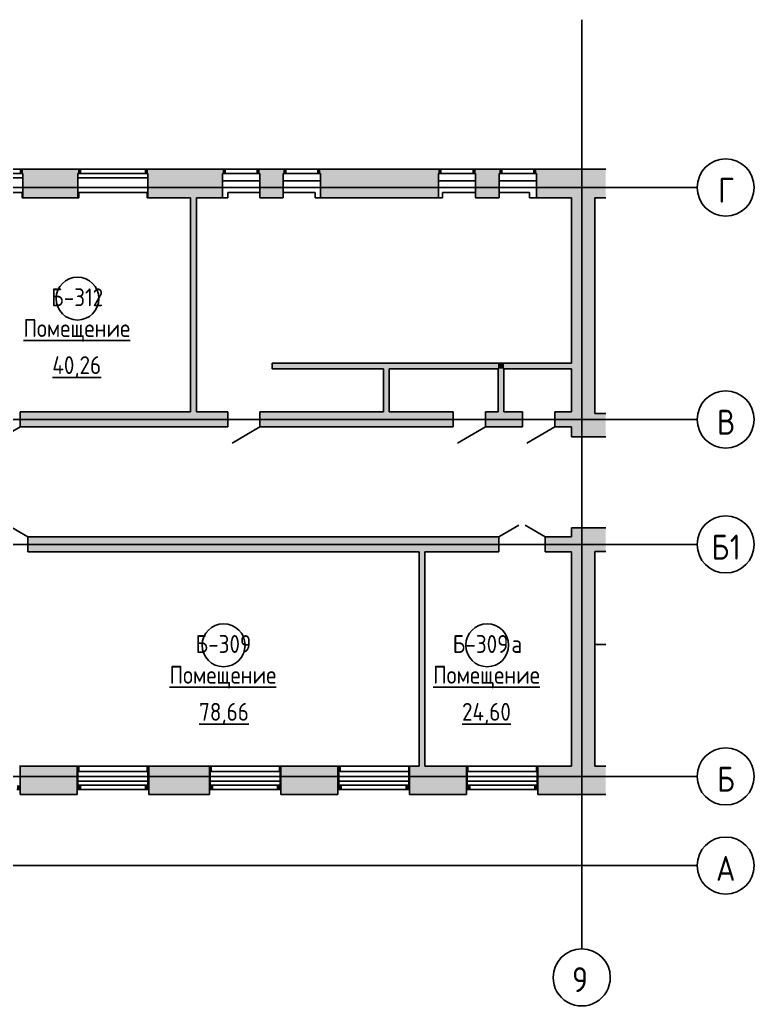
# Model space of a CAD drawing. Extents: x -4056 to 455774, y -7500 to 28668.
# Drawn here: x 318570 to 339136, y -3183 to 24484 of the extents above; entities that cross this region are included whole.
import ezdxf

# ---------------------------------------------------------------- set-up
doc = ezdxf.new("R2010")
doc.units = 0
doc.linetypes.add('ADSK_ЛИНИЯ_СЕТКИ', pattern=[21, 12, -3, 3, -3])
for name, color, linetype in [('ДВЕРИ', 7, 'CONTINUOUS'), ('КАРКАС_ИМПОСТ', 7, 'CONTINUOUS'), ('МАРКИ_ПОМЕЩЕНИЙ', 7, 'CONTINUOUS'), ('ОКНА', 7, 'CONTINUOUS'), ('ОСИ', 7, 'CONTINUOUS'), ('ПАНЕЛЬ', 7, 'CONTINUOUS'), ('ПЕРЕКРЫТИЯ', 7, 'CONTINUOUS'), ('СТЕНЫ', 7, 'CONTINUOUS'), ('СТЕНЫ_РАЗРЕЗ', 7, 'CONTINUOUS')]:
    doc.layers.add(name, color=color, linetype=linetype)
doc.styles.add('GOST_COMMON', font='GOST Common.ttf', dxfattribs={"width": 0.9, "height": 500})
doc.styles.add('GOST_COMMON_1', font='GOST Common.ttf', dxfattribs={"width": 0.9, "height": 700})

# ---------------------------------------------------------------- blocks, each defined once
blk = doc.blocks.new('*U277')
at = {"layer": 'СТЕНЫ'}
for points in [[(318579.839752, 2775.135494), (318579.839752, 3575.135494), (319214.301899, 2775.135494)], [(319214.301899, 2775.135494), (318579.839752, 3575.135494), (319214.301899, 3575.135494)], [(319214.301899, 2775.135494), (319214.301899, 3575.135494), (320179.839752, 2775.135494)], [(320179.839752, 2775.135494), (319214.301899, 3575.135494), (320179.839752, 3575.135494)], [(322179.839752, 2775.135494), (322179.839752, 3575.135494), (323879.839752, 2775.135494)], [(323879.839752, 2775.135494), (322179.839752, 3575.135494), (323879.839752, 3575.135494)], [(325879.839752, 2775.135494), (325879.839752, 3575.135494), (327479.839752, 2775.135494)], [(327479.839752, 2775.135494), (325879.839752, 3575.135494), (327479.839752, 3575.135494)], [(329479.839752, 2775.135494), (329479.839752, 3575.135494), (331079.839752, 2775.135494)], [(331079.839752, 2775.135494), (329479.839752, 3575.135494), (331079.839752, 3575.135494)], [(333079.839752, 2775.135494), (333079.839752, 3575.135494), (334977.031827, 2775.135494)], [(334977.031827, 2775.135494), (333079.839752, 3575.135494), (334977.031827, 3575.135494)]]:
    blk.add_solid(points, dxfattribs=at)
blk = doc.blocks.new('*U283')
at = {"layer": 'СТЕНЫ'}
for points in [[(318589.839752, 20175.135494), (318589.839752, 20295.135494), (318659.839752, 20175.135494)], [(318659.839752, 20175.135494), (318589.839752, 20295.135494), (318659.839752, 20295.135494)], [(318659.839752, 19495.135494), (318659.839752, 20295.135494), (320199.839752, 19495.135494)], [(320199.839752, 19495.135494), (318659.839752, 20295.135494), (320199.839752, 20295.135494)], [(320199.839752, 20175.135494), (320199.839752, 20295.135494), (320269.839752, 20175.135494)], [(320269.839752, 20175.135494), (320199.839752, 20295.135494), (320269.839752, 20295.135494)], [(322089.839752, 20175.135494), (322089.839752, 20295.135494), (322159.839752, 20175.135494)], [(322159.839752, 20175.135494), (322089.839752, 20295.135494), (322159.839752, 20295.135494)], [(322159.839752, 19495.135494), (322159.839752, 20295.135494), (323354.839752, 19495.135494)], [(323354.839752, 19495.135494), (322159.839752, 20295.135494), (323354.839752, 20295.135494)], [(323354.839752, 19495.135494), (323354.839752, 20295.135494), (323514.839752, 19495.135494)], [(323514.839752, 19495.135494), (323354.839752, 20295.135494), (323514.839752, 20295.135494)], [(323514.839752, 19495.135494), (323514.839752, 20295.135494), (324249.839752, 19495.135494)], [(324249.839752, 19495.135494), (323514.839752, 20295.135494), (324249.839752, 20295.135494)], [(324249.839752, 20175.135494), (324249.839752, 20295.135494), (324319.839752, 20175.135494)], [(324319.839752, 20175.135494), (324249.839752, 20295.135494), (324319.839752, 20295.135494)], [(325219.839752, 20175.135494), (325219.839752, 20295.135494), (325289.839752, 20175.135494)], [(325289.839752, 20175.135494), (325219.839752, 20295.135494), (325289.839752, 20295.135494)], [(325289.839752, 19495.135494), (325289.839752, 20295.135494), (325949.839752, 19495.135494)], [(325949.839752, 19495.135494), (325289.839752, 20295.135494), (325949.839752, 20295.135494)], [(325949.839752, 20175.135494), (325949.839752, 20295.135494), (326019.839752, 20175.135494)], [(326019.839752, 20175.135494), (325949.839752, 20295.135494), (326019.839752, 20295.135494)], [(326919.839752, 20175.135494), (326919.839752, 20295.135494), (326989.839752, 20175.135494)], [(326989.839752, 20175.135494), (326919.839752, 20295.135494), (326989.839752, 20295.135494)], [(326989.839752, 19495.135494), (326989.839752, 20295.135494), (330294.839752, 19495.135494)], [(330294.839752, 19495.135494), (326989.839752, 20295.135494), (330294.839752, 20295.135494)], [(330294.839752, 20175.135494), (330294.839752, 20295.135494), (330364.839752, 20175.135494)], [(330364.839752, 20175.135494), (330294.839752, 20295.135494), (330364.839752, 20295.135494)], [(331264.839752, 20175.135494), (331264.839752, 20295.135494), (331334.839752, 20175.135494)], [(331334.839752, 20175.135494), (331264.839752, 20295.135494), (331334.839752, 20295.135494)], [(331334.839752, 19495.135494), (331334.839752, 20295.135494), (331994.839752, 19495.135494)], [(331994.839752, 19495.135494), (331334.839752, 20295.135494), (331994.839752, 20295.135494)], [(331994.839752, 20175.135494), (331994.839752, 20295.135494), (332064.839752, 20175.135494)], [(332064.839752, 20175.135494), (331994.839752, 20295.135494), (332064.839752, 20295.135494)], [(332964.839752, 20175.135494), (332964.839752, 20295.135494), (333034.839752, 20175.135494)], [(333034.839752, 20175.135494), (332964.839752, 20295.135494), (333034.839752, 20295.135494)], [(333034.839752, 19495.135494), (333034.839752, 20295.135494), (334014.839752, 19495.135494)], [(334014.839752, 19495.135494), (333034.839752, 20295.135494), (334014.839752, 20295.135494)], [(334014.839752, 19495.135494), (334014.839752, 20295.135494), (334674.839752, 19495.135494)], [(334674.839752, 19495.135494), (334014.839752, 20295.135494), (334674.839752, 20295.135494)], [(334674.839752, 19495.135494), (334674.839752, 20295.135494), (334977.031827, 19495.135494)], [(334977.031827, 19495.135494), (334674.839752, 20295.135494), (334977.031827, 20295.135494)]]:
    blk.add_solid(points, dxfattribs=at)
blk = doc.blocks.new('*U284')
at = {"layer": 'СТЕНЫ'}
for points in [[(334014.839752, 13456.085928), (334014.839752, 19495.135494), (334674.839752, 13456.085928)], [(334674.839752, 13456.085928), (334014.839752, 19495.135494), (334674.839752, 19495.135494)]]:
    blk.add_solid(points, dxfattribs=at)
blk = doc.blocks.new('*U285')
at = {"layer": 'СТЕНЫ'}
for points in [[(334014.839752, 12796.085928), (334014.839752, 13456.085928), (334977.031827, 12796.085928)], [(334977.031827, 12796.085928), (334014.839752, 13456.085928), (334977.031827, 13456.085928)]]:
    blk.add_solid(points, dxfattribs=at)
blk = doc.blocks.new('*U286')
at = {"layer": 'СТЕНЫ'}
for points in [[(334014.839752, 3575.135494), (334014.839752, 9585.135494), (334674.839752, 3575.135494)], [(334674.839752, 3575.135494), (334014.839752, 9585.135494), (334674.839752, 9585.135494)]]:
    blk.add_solid(points, dxfattribs=at)
blk = doc.blocks.new('*U287')
at = {"layer": 'СТЕНЫ'}
for points in [[(334014.839752, 9585.135494), (334014.839752, 10245.135494), (334674.839752, 9585.135494)], [(334674.839752, 9585.135494), (334014.839752, 10245.135494), (334674.839752, 10245.135494)], [(334674.839752, 9585.135494), (334674.839752, 10245.135494), (334977.031827, 9585.135494)], [(334977.031827, 9585.135494), (334674.839752, 10245.135494), (334977.031827, 10245.135494)]]:
    blk.add_solid(points, dxfattribs=at)
blk = doc.blocks.new('*U294')
at = {"layer": 'СТЕНЫ'}
for points in [[(331079.839752, 2915.135494), (331079.839752, 3575.135494), (331099.839752, 2915.135494)], [(331099.839752, 2915.135494), (331079.839752, 3575.135494), (331099.839752, 3575.135494)], [(333059.839752, 2915.135494), (333059.839752, 3575.135494), (333079.839752, 2915.135494)], [(333079.839752, 2915.135494), (333059.839752, 3575.135494), (333079.839752, 3575.135494)], [(331099.839752, 2915.135494), (331099.839752, 3035.135494), (331169.839752, 2915.135494)], [(331169.839752, 2915.135494), (331099.839752, 3035.135494), (331169.839752, 3035.135494)], [(332989.839752, 2915.135494), (332989.839752, 3035.135494), (333059.839752, 2915.135494)], [(333059.839752, 2915.135494), (332989.839752, 3035.135494), (333059.839752, 3035.135494)]]:
    blk.add_solid(points, dxfattribs=at)
blk = doc.blocks.new('*U295')
at = {"layer": 'СТЕНЫ'}
for points in [[(327479.839752, 2915.135494), (327479.839752, 3575.135494), (327499.839752, 2915.135494)], [(327499.839752, 2915.135494), (327479.839752, 3575.135494), (327499.839752, 3575.135494)], [(329459.839752, 2915.135494), (329459.839752, 3575.135494), (329479.839752, 2915.135494)], [(329479.839752, 2915.135494), (329459.839752, 3575.135494), (329479.839752, 3575.135494)], [(327499.839752, 2915.135494), (327499.839752, 3035.135494), (327569.839752, 2915.135494)], [(327569.839752, 2915.135494), (327499.839752, 3035.135494), (327569.839752, 3035.135494)], [(329389.839752, 2915.135494), (329389.839752, 3035.135494), (329459.839752, 2915.135494)], [(329459.839752, 2915.135494), (329389.839752, 3035.135494), (329459.839752, 3035.135494)]]:
    blk.add_solid(points, dxfattribs=at)
blk = doc.blocks.new('*U296')
at = {"layer": 'СТЕНЫ'}
for points in [[(323879.839752, 2915.135494), (323879.839752, 3575.135494), (323899.839752, 2915.135494)], [(323899.839752, 2915.135494), (323879.839752, 3575.135494), (323899.839752, 3575.135494)], [(325859.839752, 2915.135494), (325859.839752, 3575.135494), (325879.839752, 2915.135494)], [(325879.839752, 2915.135494), (325859.839752, 3575.135494), (325879.839752, 3575.135494)], [(323899.839752, 2915.135494), (323899.839752, 3035.135494), (323969.839752, 2915.135494)], [(323969.839752, 2915.135494), (323899.839752, 3035.135494), (323969.839752, 3035.135494)], [(325789.839752, 2915.135494), (325789.839752, 3035.135494), (325859.839752, 2915.135494)], [(325859.839752, 2915.135494), (325789.839752, 3035.135494), (325859.839752, 3035.135494)]]:
    blk.add_solid(points, dxfattribs=at)
blk = doc.blocks.new('*U297')
at = {"layer": 'СТЕНЫ'}
for points in [[(320179.839752, 2915.135494), (320179.839752, 3575.135494), (320199.839752, 2915.135494)], [(320199.839752, 2915.135494), (320179.839752, 3575.135494), (320199.839752, 3575.135494)], [(322159.839752, 2915.135494), (322159.839752, 3575.135494), (322179.839752, 2915.135494)], [(322179.839752, 2915.135494), (322159.839752, 3575.135494), (322179.839752, 3575.135494)], [(320199.839752, 2915.135494), (320199.839752, 3035.135494), (320269.839752, 2915.135494)], [(320269.839752, 2915.135494), (320199.839752, 3035.135494), (320269.839752, 3035.135494)], [(322089.839752, 2915.135494), (322089.839752, 3035.135494), (322159.839752, 2915.135494)], [(322159.839752, 2915.135494), (322089.839752, 3035.135494), (322159.839752, 3035.135494)]]:
    blk.add_solid(points, dxfattribs=at)
blk = doc.blocks.new('*U298')
at = {"layer": 'СТЕНЫ'}
for points in [[(318559.839752, 2915.135494), (318559.839752, 3575.135494), (318579.839752, 2915.135494)], [(318579.839752, 2915.135494), (318559.839752, 3575.135494), (318579.839752, 3575.135494)], [(316644.839752, 2915.135494), (316644.839752, 3035.135494), (316669.839752, 2915.135494)], [(316669.839752, 2915.135494), (316644.839752, 3035.135494), (316669.839752, 3035.135494)], [(318489.839752, 2915.135494), (318489.839752, 3035.135494), (318559.839752, 2915.135494)], [(318559.839752, 2915.135494), (318489.839752, 3035.135494), (318559.839752, 3035.135494)]]:
    blk.add_solid(points, dxfattribs=at)
blk = doc.blocks.new('*U327')
at = {"layer": 'СТЕНЫ'}
for points in [[(316644.839752, 13075.135494), (316644.839752, 13495.135494), (317639.839752, 13075.135494)], [(317639.839752, 13075.135494), (316644.839752, 13495.135494), (317639.839752, 13495.135494)], [(318579.839752, 13075.135494), (318579.839752, 13495.135494), (322366.847885, 13075.135494)], [(322366.847885, 13075.135494), (318579.839752, 13495.135494), (322366.847885, 13495.135494)], [(322366.847885, 13075.135494), (322366.847885, 13495.135494), (324393.450322, 13075.135494)], [(324393.450322, 13075.135494), (322366.847885, 13495.135494), (324393.450322, 13495.135494)], [(325293.450322, 13075.135494), (325293.450322, 13495.135494), (328671.939856, 13075.135494)], [(328671.939856, 13075.135494), (325293.450322, 13495.135494), (328671.939856, 13495.135494)], [(328671.939856, 13075.135494), (328671.939856, 13495.135494), (330709.839752, 13075.135494)], [(330709.839752, 13075.135494), (328671.939856, 13495.135494), (330709.839752, 13495.135494)], [(331609.839752, 13075.135494), (331609.839752, 13495.135494), (332649.839752, 13075.135494)], [(332649.839752, 13075.135494), (331609.839752, 13495.135494), (332649.839752, 13495.135494)], [(333549.839752, 13075.135494), (333549.839752, 13495.135494), (334014.839752, 13075.135494)], [(334014.839752, 13075.135494), (333549.839752, 13495.135494), (334014.839752, 13495.135494)]]:
    blk.add_solid(points, dxfattribs=at)
blk = doc.blocks.new('*U328')
at = {"layer": 'СТЕНЫ'}
for points in [[(316644.839752, 9575.135494), (316644.839752, 9995.135494), (317499.839752, 9575.135494)], [(317499.839752, 9575.135494), (316644.839752, 9995.135494), (317499.839752, 9995.135494)], [(318799.839752, 9575.135494), (318799.839752, 9995.135494), (322366.847885, 9575.135494)], [(322366.847885, 9575.135494), (318799.839752, 9995.135494), (322366.847885, 9995.135494)], [(322366.847885, 9575.135494), (322366.847885, 9995.135494), (328671.939856, 9575.135494)], [(328671.939856, 9575.135494), (322366.847885, 9995.135494), (328671.939856, 9995.135494)], [(328671.939856, 9575.135494), (328671.939856, 9995.135494), (331984.839752, 9575.135494)], [(331984.839752, 9575.135494), (328671.939856, 9995.135494), (331984.839752, 9995.135494)], [(333284.839752, 9575.135494), (333284.839752, 9995.135494), (334014.839752, 9575.135494)], [(334014.839752, 9575.135494), (333284.839752, 9995.135494), (334014.839752, 9995.135494)]]:
    blk.add_solid(points, dxfattribs=at)
blk = doc.blocks.new('*U336')
at = {"layer": 'СТЕНЫ'}
for points in [[(325634.839752, 14705.135494), (325634.839752, 14865.135494), (331964.839752, 14705.135494)], [(331964.839752, 14705.135494), (325634.839752, 14865.135494), (331964.839752, 14865.135494)], [(331964.839752, 14705.135494), (331964.839752, 14865.135494), (332124.839752, 14705.135494)], [(332124.839752, 14705.135494), (331964.839752, 14865.135494), (332124.839752, 14865.135494)], [(332124.839752, 14705.135494), (332124.839752, 14865.135494), (334014.839752, 14705.135494)], [(334014.839752, 14705.135494), (332124.839752, 14865.135494), (334014.839752, 14865.135494)]]:
    blk.add_solid(points, dxfattribs=at)
blk = doc.blocks.new('*U337')
at = {"layer": 'СТЕНЫ'}
for points in [[(328754.839752, 13495.135494), (328754.839752, 14705.135494), (328914.839752, 13495.135494)], [(328914.839752, 13495.135494), (328754.839752, 14705.135494), (328914.839752, 14705.135494)]]:
    blk.add_solid(points, dxfattribs=at)
blk = doc.blocks.new('*U338')
at = {"layer": 'СТЕНЫ'}
for points in [[(331964.839752, 13495.135494), (331964.839752, 14705.135494), (332124.839752, 13495.135494)], [(332124.839752, 13495.135494), (331964.839752, 14705.135494), (332124.839752, 14705.135494)]]:
    blk.add_solid(points, dxfattribs=at)
blk = doc.blocks.new('*U339')
at = {"layer": 'СТЕНЫ'}
for points in [[(323354.839752, 13495.135494), (323354.839752, 19495.135494), (323514.839752, 13495.135494)], [(323514.839752, 13495.135494), (323354.839752, 19495.135494), (323514.839752, 19495.135494)]]:
    blk.add_solid(points, dxfattribs=at)
blk = doc.blocks.new('*U340')
at = {"layer": 'СТЕНЫ'}
for points in [[(329754.839752, 3575.135494), (329754.839752, 9575.135494), (329914.839752, 3575.135494)], [(329914.839752, 3575.135494), (329754.839752, 9575.135494), (329914.839752, 9575.135494)]]:
    blk.add_solid(points, dxfattribs=at)
blk = doc.blocks.new('ИРНИТУ-ОКНО-ГОСТ23166-99_I')
at = {"layer": 'КАРКАС_ИМПОСТ'}
for p, q in [((-1018.1, 210), (941.9, 210)), ((-1018.1, 210), (-1018.1, 90)), ((-1018.1, 210), (-983.1, 210)), ((-1018.1, 90), (941.9, 90)), ((-1018.1, 90), (-983.1, 90)), ((941.9, 210), (906.9, 210)), ((941.9, 90), (906.9, 90)), ((941.9, 210), (941.9, 90))]:
    blk.add_line(p, q, dxfattribs=at)
blk = doc.blocks.new('AC_ДВЕРЬ_ОДНОПОЛЬНАЯ_ДЕРЕ2')
at = {"layer": 'ПАНЕЛЬ'}
blk.add_line((-450, 210), (329.422863, 660), dxfattribs=at)
blk = doc.blocks.new('ИРНИТУ_ДВЕРЬ_ОДНОПОЛЬНАЯ_3')
at = {"layer": 'ПАНЕЛЬ'}
blk.add_line((-470, 210), (344.06388, 680), dxfattribs=at)
blk = doc.blocks.new('AC_ДВЕРЬ_ДВУПОЛЬНАЯ_ДЕРЕВ3')
at = {"layer": 'ПАНЕЛЬ'}
for p, q in [((-650, 210), (-87.083488, 535)), ((650, 210), (87.083488, 535))]:
    blk.add_line(p, q, dxfattribs=at)
blk = doc.blocks.new('ИРНИТУ-ОКНО-ГОСТ23166-99_L')
at = {"layer": 'КАРКАС_ИМПОСТ'}
for p, q in [((-1018.1, 280), (21.9, 280)), ((-1018.1, 280), (-1018.1, 80)), ((-1018.1, 280), (-983.1, 280)), ((21.9, 280), (-13.1, 280)), ((21.9, 280), (21.9, 80)), ((-1018.1, 80), (21.9, 80)), ((-1018.1, 80), (-983.1, 80)), ((21.9, 80), (-13.1, 80))]:
    blk.add_line(p, q, dxfattribs=at)
blk = doc.blocks.new('ИРНИТУ-ОКНО-ГОСТ23166-99_M')
at = {"layer": 'КАРКАС_ИМПОСТ'}
for p, q in [((-1018.1, -160), (941.9, -160)), ((-1018.1, -280), (-1018.1, -160)), ((-1018.1, -160), (-983.1, -160)), ((941.9, -160), (906.9, -160)), ((941.9, -280), (941.9, -160)), ((-1018.1, -280), (941.9, -280)), ((-1018.1, -280), (-983.1, -280)), ((941.9, -280), (906.9, -280))]:
    blk.add_line(p, q, dxfattribs=at)
blk = doc.blocks.new('ОСЬ_СЕТКИ_-_D8-4846-03_Б_Н')
at = {"layer": 'ОСИ'}
for start, end in [(360, 180), (180, 360)]:
    blk.add_arc((0, 0), 4, start, end, dxfattribs=at)
blk = doc.blocks.new('ADSK_МАРКА_ПОМЕЩЕНИЕ_-_НО1')
at = {"layer": 'МАРКИ_ПОМЕЩЕНИЙ'}
blk.add_circle((0, 0), 3, dxfattribs=at)

msp = doc.modelspace()

# ---------------------------------------------------------------- linework, layer by layer
at = {"layer": 'ОСИ', "linetype": 'ADSK_ЛИНИЯ_СЕТКИ'}
for p, q in [((334304.839752, 24484.443292), (334304.839752, -1546.924215)), ((232735.995103, 19785.135494), (337536.017597, 19785.135494)), ((232735.995103, 13285.135494), (337536.017597, 13285.135494)), ((232735.995103, 9785.135494), (337536.017597, 9785.135494)), ((232735.995103, 3285.135494), (337536.017597, 3285.135494)), ((232735.995103, 785.135494), (337536.017597, 785.135494))]:
    msp.add_line(p, q, dxfattribs=at)
at = {"layer": 'ПЕРЕКРЫТИЯ'}
msp.add_line((334674.839752, 6978.08594), (334977.031827, 6978.08594), dxfattribs=at)
at = {"layer": 'СТЕНЫ'}
for p, q in [((316769.839752, 20295.135494), (318589.839752, 20295.135494)), ((320269.839752, 20295.135494), (322089.839752, 20295.135494)), ((324319.839752, 20295.135494), (325219.839752, 20295.135494)), ((326019.839752, 20295.135494), (326919.839752, 20295.135494)), ((330364.839752, 20295.135494), (331264.839752, 20295.135494)), ((332064.839752, 20295.135494), (332964.839752, 20295.135494)), ((316719.839752, 19645.135494), (318639.839752, 19645.135494)), ((318639.839752, 19645.135494), (318639.839752, 19495.135494)), ((320219.839752, 19495.135494), (320219.839752, 19645.135494)), ((320219.839752, 19645.135494), (322139.839752, 19645.135494)), ((322139.839752, 19645.135494), (322139.839752, 19495.135494)), ((324399.839752, 19495.135494), (324399.839752, 19645.135494)), ((324399.839752, 19645.135494), (325289.839752, 19645.135494)), ((325949.839752, 19645.135494), (326839.839752, 19645.135494)), ((326839.839752, 19645.135494), (326839.839752, 19495.135494)), ((330404.839752, 19495.135494), (330404.839752, 19645.135494)), ((330404.839752, 19645.135494), (331334.839752, 19645.135494)), ((331994.839752, 19645.135494), (332844.839752, 19645.135494)), ((332844.839752, 19645.135494), (332844.839752, 19495.135494)), ((318659.839752, 19495.135494), (318639.839752, 19495.135494)), ((320219.839752, 19495.135494), (320199.839752, 19495.135494)), ((322159.839752, 19495.135494), (322139.839752, 19495.135494)), ((324399.839752, 19495.135494), (324249.839752, 19495.135494)), ((326989.839752, 19495.135494), (326839.839752, 19495.135494)), ((330404.839752, 19495.135494), (330294.839752, 19495.135494)), ((333034.839752, 19495.135494), (332844.839752, 19495.135494)), ((320199.839752, 3575.135494), (322159.839752, 3575.135494)), ((320219.839752, 3425.135494), (320219.839752, 3575.135494)), ((322139.839752, 3425.135494), (320219.839752, 3425.135494)), ((322139.839752, 3575.135494), (322139.839752, 3425.135494)), ((323899.839752, 3575.135494), (325859.839752, 3575.135494)), ((323924.839752, 3425.135494), (323924.839752, 3575.135494)), ((325844.839752, 3425.135494), (323924.839752, 3425.135494)), ((325844.839752, 3575.135494), (325844.839752, 3425.135494)), ((327499.839752, 3575.135494), (329459.839752, 3575.135494)), ((327539.839752, 3425.135494), (327539.839752, 3575.135494)), ((329459.839752, 3425.135494), (327539.839752, 3425.135494)), ((331099.839752, 3575.135494), (333059.839752, 3575.135494)), ((331119.839752, 3425.135494), (331119.839752, 3575.135494)), ((333039.839752, 3425.135494), (331119.839752, 3425.135494)), ((333039.839752, 3575.135494), (333039.839752, 3425.135494)), ((322089.839752, 2915.135494), (320269.839752, 2915.135494)), ((325789.839752, 2915.135494), (323969.839752, 2915.135494)), ((329389.839752, 2915.135494), (327569.839752, 2915.135494)), ((332989.839752, 2915.135494), (331169.839752, 2915.135494))]:
    msp.add_line(p, q, dxfattribs=at)
at = {"layer": 'СТЕНЫ_РАЗРЕЗ'}
for p, q in [((320269.839752, 20295.135494), (318589.839752, 20295.135494)), ((318589.839752, 20295.135494), (318589.839752, 20175.135494)), ((320269.839752, 20175.135494), (320269.839752, 20295.135494)), ((324319.839752, 20295.135494), (322089.839752, 20295.135494)), ((322089.839752, 20295.135494), (322089.839752, 20175.135494)), ((324319.839752, 20175.135494), (324319.839752, 20295.135494)), ((326019.839752, 20295.135494), (325219.839752, 20295.135494)), ((325219.839752, 20295.135494), (325219.839752, 20175.135494)), ((326019.839752, 20175.135494), (326019.839752, 20295.135494)), ((330364.839752, 20295.135494), (326919.839752, 20295.135494)), ((326919.839752, 20295.135494), (326919.839752, 20175.135494)), ((330364.839752, 20175.135494), (330364.839752, 20295.135494)), ((332064.839752, 20295.135494), (331264.839752, 20295.135494)), ((331264.839752, 20295.135494), (331264.839752, 20175.135494)), ((332064.839752, 20175.135494), (332064.839752, 20295.135494)), ((334977.031827, 20295.135494), (332964.839752, 20295.135494)), ((332964.839752, 20295.135494), (332964.839752, 20175.135494)), ((318589.839752, 20175.135494), (318659.839752, 20175.135494)), ((318659.839752, 20175.135494), (318659.839752, 19495.135494)), ((320199.839752, 19495.135494), (320199.839752, 20175.135494)), ((320199.839752, 20175.135494), (320269.839752, 20175.135494)), ((322089.839752, 20175.135494), (322159.839752, 20175.135494)), ((322159.839752, 20175.135494), (322159.839752, 19495.135494)), ((324249.839752, 19495.135494), (324249.839752, 20175.135494)), ((324249.839752, 20175.135494), (324319.839752, 20175.135494)), ((325219.839752, 20175.135494), (325289.839752, 20175.135494)), ((325289.839752, 20175.135494), (325289.839752, 19495.135494)), ((325949.839752, 19495.135494), (325949.839752, 20175.135494)), ((325949.839752, 20175.135494), (326019.839752, 20175.135494)), ((326919.839752, 20175.135494), (326989.839752, 20175.135494)), ((326989.839752, 20175.135494), (326989.839752, 19495.135494)), ((330294.839752, 19495.135494), (330294.839752, 20175.135494)), ((330294.839752, 20175.135494), (330364.839752, 20175.135494)), ((331264.839752, 20175.135494), (331334.839752, 20175.135494)), ((331334.839752, 20175.135494), (331334.839752, 19495.135494)), ((331994.839752, 19495.135494), (331994.839752, 20175.135494)), ((331994.839752, 20175.135494), (332064.839752, 20175.135494)), ((332964.839752, 20175.135494), (333034.839752, 20175.135494)), ((333034.839752, 20175.135494), (333034.839752, 19495.135494)), ((318659.839752, 19495.135494), (320199.839752, 19495.135494)), ((322159.839752, 19495.135494), (323354.839752, 19495.135494)), ((323354.839752, 19495.135494), (323354.839752, 13495.135494)), ((323514.839752, 19495.135494), (324249.839752, 19495.135494)), ((323514.839752, 13495.135494), (323514.839752, 19495.135494)), ((325289.839752, 19495.135494), (325949.839752, 19495.135494)), ((326989.839752, 19495.135494), (330294.839752, 19495.135494)), ((331334.839752, 19495.135494), (331994.839752, 19495.135494)), ((333034.839752, 19495.135494), (334014.839752, 19495.135494)), ((334014.839752, 19495.135494), (334014.839752, 14865.135494)), ((334674.839752, 19495.135494), (334977.031827, 19495.135494)), ((334674.839752, 13456.085928), (334674.839752, 19495.135494)), ((334014.839752, 14865.135494), (325634.839752, 14865.135494)), ((325634.839752, 14865.135494), (325634.839752, 14705.135494)), ((325634.839752, 14705.135494), (328754.839752, 14705.135494)), ((328754.839752, 14705.135494), (328754.839752, 13495.135494)), ((328914.839752, 14705.135494), (331964.839752, 14705.135494)), ((328914.839752, 13495.135494), (328914.839752, 14705.135494)), ((331964.839752, 14705.135494), (331964.839752, 13495.135494)), ((332124.839752, 14705.135494), (334014.839752, 14705.135494)), ((332124.839752, 13495.135494), (332124.839752, 14705.135494)), ((334014.839752, 14705.135494), (334014.839752, 13495.135494)), ((323354.839752, 13495.135494), (318579.839752, 13495.135494)), ((318579.839752, 13495.135494), (318579.839752, 13075.135494)), ((324393.450322, 13495.135494), (323514.839752, 13495.135494)), ((324393.450322, 13075.135494), (324393.450322, 13495.135494)), ((328754.839752, 13495.135494), (325293.450322, 13495.135494)), ((325293.450322, 13495.135494), (325293.450322, 13075.135494)), ((330709.839752, 13495.135494), (328914.839752, 13495.135494)), ((330709.839752, 13075.135494), (330709.839752, 13495.135494)), ((331964.839752, 13495.135494), (331609.839752, 13495.135494)), ((331609.839752, 13495.135494), (331609.839752, 13075.135494)), ((332649.839752, 13495.135494), (332124.839752, 13495.135494)), ((332649.839752, 13075.135494), (332649.839752, 13495.135494)), ((334014.839752, 13495.135494), (333549.839752, 13495.135494)), ((333549.839752, 13495.135494), (333549.839752, 13075.135494)), ((334977.031827, 13456.085928), (334674.839752, 13456.085928)), ((318579.839752, 13075.135494), (324393.450322, 13075.135494)), ((325293.450322, 13075.135494), (330709.839752, 13075.135494)), ((331609.839752, 13075.135494), (332649.839752, 13075.135494)), ((333549.839752, 13075.135494), (334014.839752, 13075.135494)), ((334014.839752, 13075.135494), (334014.839752, 12796.085928)), ((334014.839752, 12796.085928), (334977.031827, 12796.085928)), ((334977.031827, 10245.135494), (334014.839752, 10245.135494)), ((334014.839752, 10245.135494), (334014.839752, 9995.135494)), ((331984.839752, 9995.135494), (318799.839752, 9995.135494)), ((318799.839752, 9995.135494), (318799.839752, 9575.135494)), ((331984.839752, 9575.135494), (331984.839752, 9995.135494)), ((334014.839752, 9995.135494), (333284.839752, 9995.135494)), ((333284.839752, 9995.135494), (333284.839752, 9575.135494)), ((318799.839752, 9575.135494), (329754.839752, 9575.135494)), ((329754.839752, 9575.135494), (329754.839752, 3575.135494)), ((329914.839752, 9575.135494), (331984.839752, 9575.135494)), ((329914.839752, 3575.135494), (329914.839752, 9575.135494)), ((333284.839752, 9575.135494), (334014.839752, 9575.135494)), ((334014.839752, 9575.135494), (334014.839752, 3575.135494)), ((334674.839752, 3575.135494), (334674.839752, 9585.135494)), ((334674.839752, 9585.135494), (334977.031827, 9585.135494)), ((320199.839752, 3575.135494), (318559.839752, 3575.135494)), ((318579.839752, 2775.135494), (318579.839752, 3575.135494)), ((320179.839752, 3575.135494), (320179.839752, 2775.135494)), ((320199.839752, 3035.135494), (320199.839752, 3575.135494)), ((323899.839752, 3575.135494), (322159.839752, 3575.135494)), ((322159.839752, 3575.135494), (322159.839752, 3035.135494)), ((322179.839752, 2775.135494), (322179.839752, 3575.135494)), ((323879.839752, 3575.135494), (323879.839752, 2775.135494)), ((323899.839752, 3035.135494), (323899.839752, 3575.135494)), ((327499.839752, 3575.135494), (325859.839752, 3575.135494)), ((325859.839752, 3575.135494), (325859.839752, 3035.135494)), ((325879.839752, 2775.135494), (325879.839752, 3575.135494)), ((327479.839752, 3575.135494), (327479.839752, 2775.135494)), ((327499.839752, 3035.135494), (327499.839752, 3575.135494)), ((329754.839752, 3575.135494), (329459.839752, 3575.135494)), ((329459.839752, 3575.135494), (329459.839752, 3035.135494)), ((329479.839752, 2775.135494), (329479.839752, 3575.135494)), ((331099.839752, 3575.135494), (329914.839752, 3575.135494)), ((331079.839752, 3575.135494), (331079.839752, 2775.135494)), ((331099.839752, 3035.135494), (331099.839752, 3575.135494)), ((334014.839752, 3575.135494), (333059.839752, 3575.135494)), ((333059.839752, 3575.135494), (333059.839752, 3035.135494)), ((333079.839752, 2775.135494), (333079.839752, 3575.135494)), ((334977.031827, 3575.135494), (334674.839752, 3575.135494)), ((318489.839752, 2915.135494), (318579.839752, 2915.135494)), ((318579.839752, 2775.135494), (320179.839752, 2775.135494)), ((320179.839752, 2915.135494), (320269.839752, 2915.135494)), ((320269.839752, 3035.135494), (320199.839752, 3035.135494)), ((320269.839752, 2915.135494), (320269.839752, 3035.135494)), ((322159.839752, 3035.135494), (322089.839752, 3035.135494)), ((322089.839752, 3035.135494), (322089.839752, 2915.135494)), ((322089.839752, 2915.135494), (322179.839752, 2915.135494)), ((322179.839752, 2775.135494), (323879.839752, 2775.135494)), ((323879.839752, 2915.135494), (323969.839752, 2915.135494)), ((323969.839752, 3035.135494), (323899.839752, 3035.135494)), ((323969.839752, 2915.135494), (323969.839752, 3035.135494)), ((325859.839752, 3035.135494), (325789.839752, 3035.135494)), ((325789.839752, 3035.135494), (325789.839752, 2915.135494)), ((325789.839752, 2915.135494), (325879.839752, 2915.135494)), ((325879.839752, 2775.135494), (327479.839752, 2775.135494)), ((327479.839752, 2915.135494), (327569.839752, 2915.135494)), ((327569.839752, 3035.135494), (327499.839752, 3035.135494)), ((327569.839752, 2915.135494), (327569.839752, 3035.135494)), ((329459.839752, 3035.135494), (329389.839752, 3035.135494)), ((329389.839752, 3035.135494), (329389.839752, 2915.135494)), ((329389.839752, 2915.135494), (329479.839752, 2915.135494)), ((329479.839752, 2775.135494), (331079.839752, 2775.135494)), ((331079.839752, 2915.135494), (331169.839752, 2915.135494)), ((331169.839752, 3035.135494), (331099.839752, 3035.135494)), ((331169.839752, 2915.135494), (331169.839752, 3035.135494)), ((333059.839752, 3035.135494), (332989.839752, 3035.135494)), ((332989.839752, 3035.135494), (332989.839752, 2915.135494)), ((332989.839752, 2915.135494), (333079.839752, 2915.135494)), ((333079.839752, 2775.135494), (334977.031827, 2775.135494))]:
    msp.add_line(p, q, dxfattribs=at)

# ---------------------------------------------------------------- block references
at = {"layer": 'ДВЕРИ', "rotation": 180}
for name, p in [('ИРНИТУ_ДВЕРЬ_ОДНОПОЛЬНАЯ_3', (318109.839752, 13285.135494)), ('AC_ДВЕРЬ_ОДНОПОЛЬНАЯ_ДЕРЕ2', (324843.450322, 13285.135494)), ('AC_ДВЕРЬ_ОДНОПОЛЬНАЯ_ДЕРЕ2', (331159.839752, 13285.135494)), ('AC_ДВЕРЬ_ОДНОПОЛЬНАЯ_ДЕРЕ2', (333099.839752, 13285.135494))]:
    msp.add_blockref(name, p, dxfattribs=at)
at = {"layer": 'ДВЕРИ'}
for p in [(318149.839752, 9785.135494), (332634.839752, 9785.135494)]:
    msp.add_blockref('AC_ДВЕРЬ_ДВУПОЛЬНАЯ_ДЕРЕВ3', p, dxfattribs=at)
at = {"layer": 'МАРКИ_ПОМЕЩЕНИЙ', "xscale": 200, "yscale": 200, "zscale": 200}
for p in [(320186.398093, 16672.059986), (324278.206143, 6958.154394), (331658.893355, 6958.154394)]:
    msp.add_blockref('ADSK_МАРКА_ПОМЕЩЕНИЕ_-_НО1', p, dxfattribs=at)
at = {"layer": 'ОКНА', "rotation": 180}
for name, p in [('ИРНИТУ-ОКНО-ГОСТ23166-99_M', (317641.739752, 19895.135494)), ('ИРНИТУ-ОКНО-ГОСТ23166-99_M', (321141.739752, 19895.135494)), ('ИРНИТУ-ОКНО-ГОСТ23166-99_I', (321141.739752, 3245.135494)), ('ИРНИТУ-ОКНО-ГОСТ23166-99_I', (324841.739752, 3245.135494)), ('ИРНИТУ-ОКНО-ГОСТ23166-99_I', (328441.739752, 3245.135494)), ('ИРНИТУ-ОКНО-ГОСТ23166-99_I', (332041.739752, 3245.135494))]:
    msp.add_blockref(name, p, dxfattribs=at)
at = {"layer": 'ОКНА'}
for p in [(325267.939752, 19895.135494), (326967.939752, 19895.135494), (331312.939752, 19895.135494), (333012.939752, 19895.135494)]:
    msp.add_blockref('ИРНИТУ-ОКНО-ГОСТ23166-99_L', p, dxfattribs=at)
at = {"layer": 'ОСИ', "xscale": 200, "yscale": 200, "zscale": 200}
for p, rotation in [((338336.017597, 19785.135494), 270), ((338336.017597, 13285.135494), 270), ((338336.017597, 9785.135494), 270), ((338336.017597, 3285.135494), 270), ((338336.017597, 785.135494), 270), ((334304.839752, -2346.924215), 180)]:
    msp.add_blockref('ОСЬ_СЕТКИ_-_D8-4846-03_Б_Н', p, dxfattribs=dict(at, rotation=rotation))
at = {"layer": 'СТЕНЫ'}
for name in ['*U283', '*U339', '*U284', '*U336', '*U337', '*U338', '*U327', '*U285', '*U287', '*U328', '*U340', '*U286', '*U277', '*U298', '*U297', '*U296', '*U295', '*U294']:
    msp.add_blockref(name, (0, 0), dxfattribs=at)

# ---------------------------------------------------------------- texts
at = {"layer": 'МАРКИ_ПОМЕЩЕНИЙ', "char_height": 500, "attachment_point": 1, "style": 'GOST_COMMON'}
for s, insert, width in [('\\fGOST Common|b0|i0|c204|p34|;\\W.9;Б', (319445.908905, 16958.762592), 432.91125), ('-312', (319803.096405, 16958.762592), 1443.0375), ('\\LПомещение', (318671.908905, 16096.262592), 3751.8975), ('\\L40,26', (319481.908905, 15058.762592), 1789.3665), ('\\fGOST Common|b0|i0|c204|p34|;\\W.9;Б', (323490.016955, 7244.857), 432.91125), ('-309', (323847.204455, 7244.857), 1558.4805), ('\\fGOST Common|b0|i0|c204|p34|;\\W.9;Б', (330692.504167, 7244.857), 432.91125), ('-309', (331049.691667, 7244.857), 1558.4805), ('\\fGOST Common|b0|i0|c204|p34|;\\W.9;а', (332335.566667, 7244.857), 432.91125), ('\\LПомещение', (322763.716955, 6382.357), 3751.8975), ('\\LПомещение', (330144.404167, 6382.357), 3751.8975), ('\\L78,66', (323591.716955, 5344.857), 1746.075375), ('\\L24,60', (330954.404167, 5344.857), 1789.3665)]:
    msp.add_mtext(s, dxfattribs=dict(at, insert=insert, width=width))
at = {"layer": 'ОСИ', "char_height": 700, "attachment_point": 1, "style": 'GOST_COMMON_1'}
for s, insert, width in [('\\fGOST Common|b0|i0|c204|p34|;\\W.9;Г', (338125.902513, 20058.280013), 548.35425), ('\\fGOST Common|b0|i0|c204|p34|;\\W.9;В', (338096.202513, 13558.280013), 620.506125), ('\\fGOST Common|b0|i0|c204|p34|;\\W.9;Б', (337941.402513, 10058.280013), 620.506125), ('\\fGOST Common|b0|i0|c204|p34|;\\W.9;1', (338453.371263, 10058.280013), 375.18975), ('\\fGOST Common|b0|i0|c204|p34|;\\W.9;Б', (338096.202513, 3558.280013), 620.506125), ('\\fGOST Common|b0|i0|c204|p34|;\\W.9;А', (338066.502513, 1058.280013), 692.658), ('\\fGOST Common|b0|i0|c204|p34|;\\W.9;9', (334035.971771, -2059.196631), 548.35425)]:
    msp.add_mtext(s, dxfattribs=dict(at, insert=insert, width=width))

doc.saveas('drawing.dxf')
